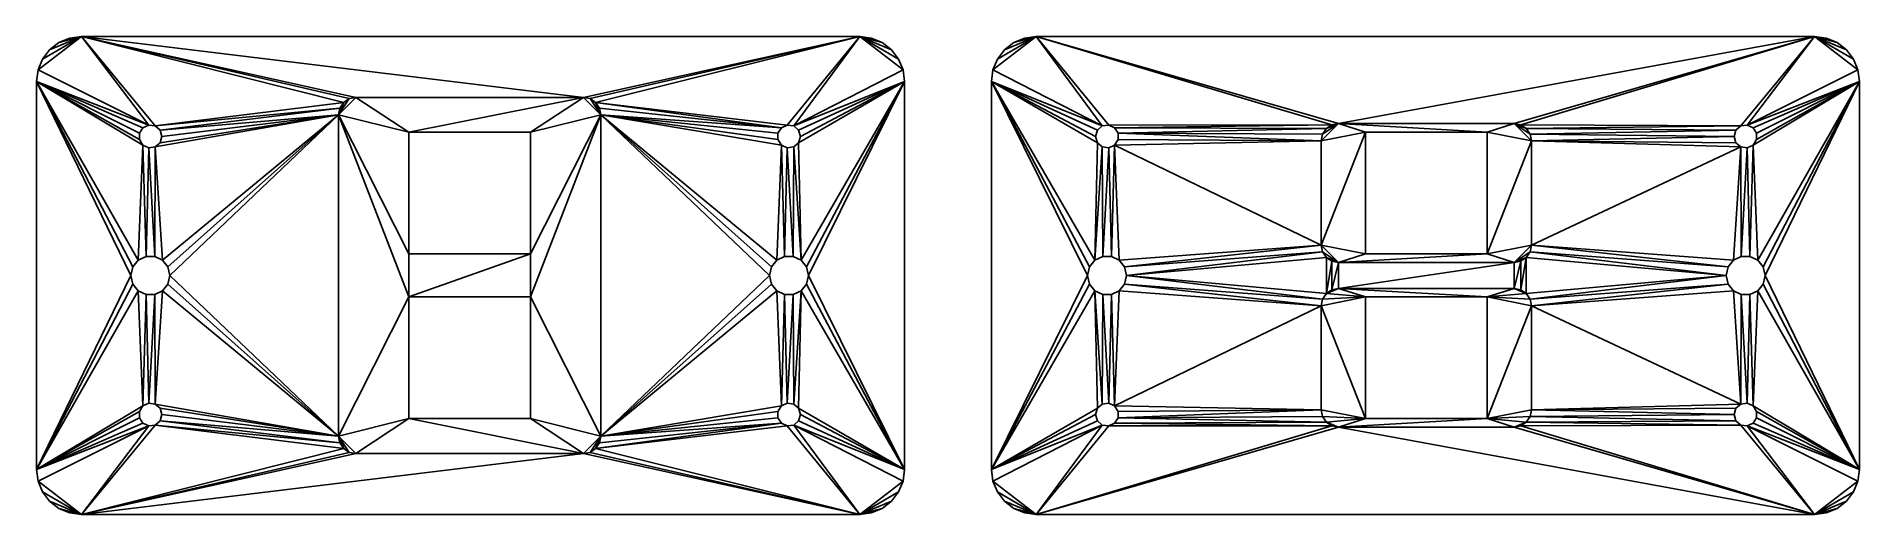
# Model space of a CAD drawing. Header units: millimetres. Extents: x 98 to 308, y 78 to 132.
import ezdxf

# ---------------------------------------------------------------- set-up
doc = ezdxf.new("R2010")
doc.units = ezdxf.units.MM
doc.layers.add('ProjItem', color=7, linetype='CONTINUOUS')
doc.layers.add('View', color=7, linetype='CONTINUOUS')

msp = doc.modelspace()

# ---------------------------------------------------------------- linework, layer by layer
at = {"layer": 'ProjItem'}
for p, q in [((208.68, 128.66), (213.67, 132.5)), ((209.19, 129.91), (213.67, 132.5)), ((210.02, 130.98), (213.67, 132.5)), ((211.09, 131.81), (213.67, 132.5)), ((211.09, 131.81), (212.34, 132.32)), ((212.34, 132.32), (213.67, 132.5)), ((213.67, 132.5), (303.32, 132.5)), ((221.27, 122.21), (213.67, 132.5)), ((222.01, 122.31), (213.67, 132.5)), ((213.67, 132.5), (248.5, 122.5)), ((247.73, 122.35), (213.67, 132.5)), ((248.5, 122.5), (303.32, 132.5)), ((268.7, 122.5), (303.32, 132.5)), ((269.47, 122.35), (303.32, 132.5)), ((294.82, 122.21), (303.32, 132.5)), ((303.32, 132.5), (295.56, 122.31)), ((303.32, 132.5), (304.66, 132.32)), ((308.32, 128.66), (303.32, 132.5)), ((307.81, 129.91), (303.32, 132.5)), ((306.98, 130.98), (303.32, 132.5)), ((305.91, 131.81), (303.32, 132.5)), ((304.66, 132.32), (305.91, 131.81)), ((209.19, 129.91), (210.02, 130.98)), ((210.02, 130.98), (211.09, 131.81)), ((305.91, 131.81), (306.98, 130.98)), ((306.98, 130.98), (307.81, 129.91)), ((208.5, 127.33), (208.68, 128.66)), ((208.68, 128.66), (209.19, 129.91)), ((208.68, 128.66), (221.27, 122.21)), ((308.32, 128.66), (295.56, 122.31)), ((307.81, 129.91), (308.32, 128.66)), ((308.32, 128.66), (308.5, 127.33)), ((208.5, 127.33), (221.27, 122.21)), ((208.5, 127.33), (220.71, 121.72)), ((208.5, 127.33), (220.5, 121)), ((208.5, 127.33), (220.71, 120.28)), ((208.5, 127.33), (220.42, 106.76)), ((208.5, 127.33), (208.5, 82.67)), ((219.57, 105), (208.5, 127.33)), ((219.8, 105.98), (208.5, 127.33)), ((295.56, 122.31), (308.5, 127.33)), ((308.5, 127.33), (296.24, 120)), ((296.24, 122), (308.5, 127.33)), ((296.65, 121.37), (308.5, 127.33)), ((296.65, 120.63), (308.5, 127.33)), ((308.5, 127.33), (296.78, 106.76)), ((308.5, 127.33), (297.4, 105.98)), ((308.5, 127.33), (297.62, 105)), ((308.5, 82.67), (308.5, 127.33)), ((220.71, 121.72), (221.27, 122.21)), ((221.27, 122.21), (222.01, 122.31)), ((247.73, 122.35), (222.01, 122.31)), ((222.01, 122.31), (222.69, 122)), ((247.73, 122.35), (222.69, 122)), ((222.69, 122), (223.1, 121.37)), ((247.09, 121.91), (222.69, 122)), ((247.09, 121.91), (223.1, 121.37)), ((248.5, 122.5), (246.5, 120.5)), ((248.5, 122.5), (246.65, 121.27)), ((247.09, 121.91), (246.65, 121.27)), ((248.5, 122.5), (247.09, 121.91)), ((247.73, 122.35), (247.09, 121.91)), ((248.5, 122.5), (247.73, 122.35)), ((268.7, 122.5), (248.5, 122.5)), ((251.6, 121.5), (248.5, 122.5)), ((265.6, 121.5), (248.5, 122.5)), ((265.6, 121.5), (268.7, 122.5)), ((269.47, 122.35), (268.7, 122.5)), ((270.7, 120.5), (268.7, 122.5)), ((270.55, 121.27), (268.7, 122.5)), ((270.11, 121.91), (268.7, 122.5)), ((270.11, 121.91), (269.47, 122.35)), ((269.47, 122.35), (294.82, 122.21)), ((270.11, 121.91), (294.82, 122.21)), ((270.55, 121.27), (270.11, 121.91)), ((270.11, 121.91), (294.26, 121.72)), ((294.26, 121.72), (294.82, 122.21)), ((294.82, 122.21), (295.56, 122.31)), ((295.56, 122.31), (296.24, 122)), ((296.24, 122), (296.65, 121.37)), ((220.42, 106.76), (220.71, 120.28)), ((220.42, 106.76), (221.27, 119.79)), ((220.5, 121), (220.71, 121.72)), ((220.71, 120.28), (220.5, 121)), ((221.27, 119.79), (220.71, 120.28)), ((221.32, 107.19), (221.27, 119.79)), ((222.01, 119.69), (221.27, 119.79)), ((222.69, 120), (222.01, 119.69)), ((222.33, 107.19), (222.69, 120)), ((223.1, 120.63), (222.69, 120)), ((246.5, 120.5), (222.69, 120)), ((223.23, 106.76), (222.69, 120)), ((246.5, 108.5), (222.69, 120)), ((223.1, 121.37), (223.1, 120.63)), ((246.5, 120.5), (223.1, 121.37)), ((246.65, 121.27), (223.1, 121.37)), ((246.5, 120.5), (223.1, 120.63)), ((251.6, 121.5), (246.5, 108.5)), ((251.6, 121.5), (246.5, 120.5)), ((246.65, 121.27), (246.5, 120.5)), ((246.5, 120.5), (246.5, 108.5)), ((265.6, 121.5), (251.6, 121.5)), ((251.6, 121.5), (251.6, 107.5)), ((265.6, 107.5), (265.6, 121.5)), ((265.6, 121.5), (270.7, 120.5)), ((265.6, 107.5), (270.7, 120.5)), ((270.55, 121.27), (294.26, 121.72)), ((270.7, 120.5), (270.55, 121.27)), ((270.55, 121.27), (294.05, 121)), ((294.05, 121), (270.7, 120.5)), ((270.7, 108.5), (270.7, 120.5)), ((294.82, 119.79), (270.7, 120.5)), ((294.26, 120.28), (270.7, 120.5)), ((294.82, 119.79), (270.7, 108.5)), ((294.82, 119.79), (293.97, 106.76)), ((294.05, 121), (294.26, 121.72)), ((294.26, 120.28), (294.05, 121)), ((294.82, 119.79), (294.26, 120.28)), ((294.82, 119.79), (294.87, 107.19)), ((295.56, 119.69), (294.82, 119.79)), ((296.24, 120), (295.56, 119.69)), ((296.24, 120), (295.88, 107.19)), ((296.65, 120.63), (296.24, 120)), ((296.24, 120), (296.78, 106.76)), ((296.65, 121.37), (296.65, 120.63)), ((221.32, 107.19), (222.01, 119.69)), ((222.33, 107.19), (222.01, 119.69)), ((295.56, 119.69), (294.87, 107.19)), ((295.56, 119.69), (295.88, 107.19)), ((220.42, 106.76), (221.32, 107.19)), ((221.32, 107.19), (222.33, 107.19)), ((222.33, 107.19), (223.23, 106.76)), ((223.23, 106.76), (246.5, 108.5)), ((223.85, 105.98), (246.5, 108.5)), ((223.85, 105.98), (246.65, 107.73)), ((224.07, 105), (246.65, 107.73)), ((246.5, 108.5), (246.65, 107.73)), ((246.5, 108.5), (248.5, 106.5)), ((251.6, 107.5), (246.5, 108.5)), ((246.65, 107.73), (247.09, 107.09)), ((246.65, 107.73), (248.5, 106.5)), ((251.6, 107.5), (248.5, 106.5)), ((248.5, 106.5), (265.6, 107.5)), ((251.6, 107.5), (265.6, 107.5)), ((270.7, 108.5), (265.6, 107.5)), ((268.7, 106.5), (265.6, 107.5)), ((268.7, 106.5), (270.7, 108.5)), ((268.7, 106.5), (270.55, 107.73)), ((270.11, 107.09), (270.55, 107.73)), ((270.55, 107.73), (270.7, 108.5)), ((270.55, 107.73), (293.35, 105.98)), ((270.55, 107.73), (293.12, 105)), ((270.7, 108.5), (293.97, 106.76)), ((270.7, 108.5), (293.35, 105.98)), ((293.97, 106.76), (294.87, 107.19)), ((294.87, 107.19), (295.88, 107.19)), ((295.88, 107.19), (296.78, 106.76)), ((208.5, 82.67), (219.57, 105)), ((219.57, 105), (219.8, 105.98)), ((219.8, 104.02), (219.57, 105)), ((219.8, 105.98), (220.42, 106.76)), ((223.23, 106.76), (223.85, 105.98)), ((223.85, 105.98), (224.07, 105)), ((224.07, 105), (223.85, 104.02)), ((224.07, 105), (247.09, 107.09)), ((224.07, 105), (247.09, 102.91)), ((246.65, 102.27), (224.07, 105)), ((247.09, 107.09), (247.73, 106.65)), ((247.09, 107.09), (248.5, 106.5)), ((247.09, 102.91), (247.09, 107.09)), ((247.09, 102.91), (247.73, 106.65)), ((247.73, 106.65), (248.5, 106.5)), ((247.73, 103.35), (247.73, 106.65)), ((247.73, 103.35), (248.5, 106.5)), ((248.5, 106.5), (268.7, 106.5)), ((248.5, 103.5), (248.5, 106.5)), ((248.5, 103.5), (268.7, 106.5)), ((268.7, 106.5), (270.11, 107.09)), ((268.7, 106.5), (269.47, 106.65)), ((268.7, 103.5), (269.47, 106.65)), ((268.7, 103.5), (268.7, 106.5)), ((269.47, 106.65), (270.11, 107.09)), ((269.47, 103.35), (270.11, 107.09)), ((269.47, 103.35), (269.47, 106.65)), ((270.11, 102.91), (270.11, 107.09)), ((293.12, 105), (270.11, 107.09)), ((270.11, 102.91), (293.12, 105)), ((270.55, 102.27), (293.12, 105)), ((293.12, 105), (293.35, 105.98)), ((293.35, 104.02), (293.12, 105)), ((293.35, 105.98), (293.97, 106.76)), ((296.78, 106.76), (297.4, 105.98)), ((297.4, 105.98), (297.62, 105)), ((297.62, 105), (297.4, 104.02)), ((308.5, 82.67), (297.62, 105)), ((219.8, 104.02), (208.5, 82.67)), ((220.42, 103.24), (208.5, 82.67)), ((220.42, 103.24), (219.8, 104.02)), ((220.42, 103.24), (221.27, 90.21)), ((221.32, 102.81), (220.42, 103.24)), ((220.42, 103.24), (220.71, 89.72)), ((223.23, 103.24), (222.33, 102.81)), ((223.23, 103.24), (222.69, 90)), ((223.85, 104.02), (223.23, 103.24)), ((223.23, 103.24), (246.5, 101.5)), ((246.65, 102.27), (223.85, 104.02)), ((223.85, 104.02), (246.5, 101.5)), ((247.09, 102.91), (246.65, 102.27)), ((248.5, 103.5), (247.09, 102.91)), ((247.73, 103.35), (247.09, 102.91)), ((247.09, 102.91), (251.6, 102.55)), ((248.5, 103.5), (247.73, 103.35)), ((265.6, 102.55), (248.5, 103.5)), ((248.5, 103.5), (251.6, 102.55)), ((268.7, 103.5), (248.5, 103.5)), ((268.7, 103.5), (265.6, 102.55)), ((270.11, 102.91), (265.6, 102.55)), ((269.47, 103.35), (268.7, 103.5)), ((268.7, 103.5), (270.11, 102.91)), ((270.11, 102.91), (269.47, 103.35)), ((270.55, 102.27), (270.11, 102.91)), ((270.55, 102.27), (293.35, 104.02)), ((270.7, 101.5), (293.35, 104.02)), ((270.7, 101.5), (293.97, 103.24)), ((293.97, 103.24), (293.35, 104.02)), ((294.82, 90.21), (293.97, 103.24)), ((294.87, 102.81), (293.97, 103.24)), ((296.78, 103.24), (295.88, 102.81)), ((296.24, 90), (296.78, 103.24)), ((297.4, 104.02), (296.78, 103.24)), ((308.5, 82.67), (296.78, 103.24)), ((308.5, 82.67), (297.4, 104.02)), ((221.32, 102.81), (221.27, 90.21)), ((221.32, 102.81), (222.01, 90.31)), ((222.33, 102.81), (221.32, 102.81)), ((222.33, 102.81), (222.01, 90.31)), ((222.33, 102.81), (222.69, 90)), ((246.5, 101.5), (222.69, 90)), ((251.6, 102.55), (246.5, 101.5)), ((246.65, 102.27), (246.5, 101.5)), ((246.5, 101.5), (251.6, 88.55)), ((246.5, 101.5), (246.5, 89.55)), ((246.65, 102.27), (251.6, 102.55)), ((265.6, 102.55), (251.6, 102.55)), ((251.6, 102.55), (251.6, 88.55)), ((265.6, 88.55), (265.6, 102.55)), ((270.7, 101.5), (265.6, 102.55)), ((270.55, 102.27), (265.6, 102.55)), ((265.6, 88.55), (270.7, 101.5)), ((270.7, 101.5), (270.55, 102.27)), ((270.7, 89.55), (270.7, 101.5)), ((270.7, 101.5), (294.82, 90.21)), ((294.82, 90.21), (294.87, 102.81)), ((295.56, 90.31), (294.87, 102.81)), ((295.88, 102.81), (294.87, 102.81)), ((295.56, 90.31), (295.88, 102.81)), ((296.24, 90), (295.88, 102.81)), ((221.27, 90.21), (222.01, 90.31)), ((222.01, 90.31), (222.69, 90)), ((294.82, 90.21), (295.56, 90.31)), ((295.56, 90.31), (296.24, 90)), ((208.5, 82.67), (220.71, 89.72)), ((220.5, 89), (208.5, 82.67)), ((220.71, 88.28), (208.5, 82.67)), ((220.5, 89), (220.71, 89.72)), ((220.71, 88.28), (220.5, 89)), ((220.71, 89.72), (221.27, 90.21)), ((221.27, 87.79), (220.71, 88.28)), ((222.69, 90), (246.5, 89.55)), ((222.69, 90), (223.1, 89.37)), ((223.1, 88.63), (222.69, 88)), ((246.5, 89.55), (223.1, 88.63)), ((223.1, 89.37), (246.5, 89.55)), ((223.1, 89.37), (223.1, 88.63)), ((246.65, 88.78), (223.1, 88.63)), ((247.09, 88.13), (223.1, 88.63)), ((246.5, 89.55), (251.6, 88.55)), ((246.5, 89.55), (246.65, 88.78)), ((246.65, 88.78), (251.6, 88.55)), ((246.65, 88.78), (247.09, 88.13)), ((247.09, 88.13), (251.6, 88.55)), ((251.6, 88.55), (248.5, 87.55)), ((248.5, 87.55), (265.6, 88.55)), ((251.6, 88.55), (265.6, 88.55)), ((270.7, 89.55), (265.6, 88.55)), ((270.55, 88.78), (265.6, 88.55)), ((268.7, 87.55), (265.6, 88.55)), ((270.11, 88.13), (265.6, 88.55)), ((270.11, 88.13), (270.55, 88.78)), ((270.11, 88.13), (294.26, 88.28)), ((270.55, 88.78), (270.7, 89.55)), ((270.55, 88.78), (294.05, 89)), ((270.55, 88.78), (294.26, 88.28)), ((270.7, 89.55), (294.82, 90.21)), ((270.7, 89.55), (294.26, 89.72)), ((270.7, 89.55), (294.05, 89)), ((294.05, 89), (294.26, 89.72)), ((294.26, 88.28), (294.05, 89)), ((294.26, 89.72), (294.82, 90.21)), ((294.82, 87.79), (294.26, 88.28)), ((296.24, 90), (308.5, 82.67)), ((296.24, 90), (296.65, 89.37)), ((296.65, 88.63), (296.24, 88)), ((296.65, 89.37), (296.65, 88.63)), ((308.5, 82.67), (296.65, 89.37)), ((308.5, 82.67), (296.65, 88.63)), ((221.27, 87.79), (208.5, 82.67)), ((208.68, 81.34), (221.27, 87.79)), ((213.67, 77.5), (221.27, 87.79)), ((247.73, 87.7), (213.67, 77.5)), ((222.01, 87.69), (213.67, 77.5)), ((248.5, 87.55), (213.67, 77.5)), ((222.01, 87.69), (221.27, 87.79)), ((222.69, 88), (222.01, 87.69)), ((247.73, 87.7), (222.01, 87.69)), ((247.09, 88.13), (222.69, 88)), ((247.73, 87.7), (222.69, 88)), ((247.09, 88.13), (248.5, 87.55)), ((247.09, 88.13), (247.73, 87.7)), ((247.73, 87.7), (248.5, 87.55)), ((248.5, 87.55), (268.7, 87.55)), ((303.32, 77.5), (248.5, 87.55)), ((268.7, 87.55), (270.11, 88.13)), ((268.7, 87.55), (269.47, 87.7)), ((268.7, 87.55), (303.32, 77.5)), ((269.47, 87.7), (270.11, 88.13)), ((269.47, 87.7), (294.82, 87.79)), ((269.47, 87.7), (303.32, 77.5)), ((270.11, 88.13), (294.82, 87.79)), ((294.82, 87.79), (303.32, 77.5)), ((295.56, 87.69), (294.82, 87.79)), ((296.24, 88), (295.56, 87.69)), ((295.56, 87.69), (303.32, 77.5)), ((308.32, 81.34), (295.56, 87.69)), ((308.5, 82.67), (295.56, 87.69)), ((308.5, 82.67), (296.24, 88)), ((208.68, 81.34), (208.5, 82.67)), ((308.5, 82.67), (308.32, 81.34)), ((209.19, 80.09), (208.68, 81.34)), ((208.68, 81.34), (213.67, 77.5)), ((210.02, 79.02), (209.19, 80.09)), ((209.19, 80.09), (213.67, 77.5)), ((308.32, 81.34), (303.32, 77.5)), ((307.81, 80.09), (303.32, 77.5)), ((307.81, 80.09), (306.98, 79.02)), ((308.32, 81.34), (307.81, 80.09)), ((211.09, 78.19), (210.02, 79.02)), ((210.02, 79.02), (213.67, 77.5)), ((212.34, 77.68), (211.09, 78.19)), ((211.09, 78.19), (213.67, 77.5)), ((306.98, 79.02), (303.32, 77.5)), ((305.91, 78.19), (303.32, 77.5)), ((305.91, 78.19), (304.66, 77.68)), ((306.98, 79.02), (305.91, 78.19)), ((213.67, 77.5), (212.34, 77.68)), ((303.32, 77.5), (213.67, 77.5)), ((304.66, 77.68), (303.32, 77.5))]:
    msp.add_line(p, q, dxfattribs=at)
at = {"layer": 'View'}
for p, q in [((98.68, 128.66), (103.68, 132.5)), ((99.19, 129.91), (103.68, 132.5)), ((100.02, 130.98), (103.68, 132.5)), ((101.09, 131.81), (103.68, 132.5)), ((102.34, 132.32), (101.09, 131.81)), ((103.68, 132.5), (102.34, 132.32)), ((103.68, 132.5), (112.18, 122.21)), ((133.89, 124.91), (103.68, 132.5)), ((134.53, 125.35), (103.68, 132.5)), ((135.3, 125.5), (103.68, 132.5)), ((161.5, 125.5), (103.68, 132.5)), ((193.33, 132.5), (103.68, 132.5)), ((111.44, 122.31), (103.68, 132.5)), ((161.5, 125.5), (193.33, 132.5)), ((162.27, 125.35), (193.33, 132.5)), ((162.91, 124.91), (193.33, 132.5)), ((184.99, 122.31), (193.33, 132.5)), ((185.73, 122.21), (193.33, 132.5)), ((193.33, 132.5), (194.66, 132.32)), ((198.32, 128.66), (193.33, 132.5)), ((197.81, 129.91), (193.33, 132.5)), ((196.98, 130.98), (193.33, 132.5)), ((195.91, 131.81), (193.33, 132.5)), ((194.66, 132.32), (195.91, 131.81)), ((100.02, 130.98), (99.19, 129.91)), ((101.09, 131.81), (100.02, 130.98)), ((195.91, 131.81), (196.98, 130.98)), ((196.98, 130.98), (197.81, 129.91)), ((98.68, 128.66), (98.5, 127.33)), ((99.19, 129.91), (98.68, 128.66)), ((98.68, 128.66), (111.44, 122.31)), ((185.73, 122.21), (198.32, 128.66)), ((197.81, 129.91), (198.32, 128.66)), ((198.32, 128.66), (198.5, 127.33)), ((98.5, 127.33), (111.44, 122.31)), ((98.5, 127.33), (110.76, 122)), ((98.5, 127.33), (110.35, 121.37)), ((98.5, 127.33), (110.35, 120.63)), ((98.5, 127.33), (110.76, 120)), ((98.5, 127.33), (110.22, 106.76)), ((98.5, 127.33), (98.5, 82.67)), ((109.38, 105), (98.5, 127.33)), ((109.6, 105.98), (98.5, 127.33)), ((185.73, 122.21), (198.5, 127.33)), ((186.29, 121.72), (198.5, 127.33)), ((198.5, 127.33), (186.29, 120.28)), ((186.5, 121), (198.5, 127.33)), ((198.5, 127.33), (186.58, 106.76)), ((198.5, 127.33), (187.2, 105.98)), ((198.5, 127.33), (187.43, 105)), ((198.5, 82.67), (198.5, 127.33)), ((133.89, 124.91), (112.18, 122.21)), ((133.45, 124.27), (112.18, 122.21)), ((133.45, 124.27), (112.74, 121.72)), ((135.3, 125.5), (133.3, 123.5)), ((134.53, 125.35), (133.3, 123.5)), ((133.89, 124.91), (133.3, 123.5)), ((133.45, 124.27), (133.3, 123.5)), ((133.89, 124.91), (133.45, 124.27)), ((134.53, 125.35), (133.89, 124.91)), ((135.3, 125.5), (134.53, 125.35)), ((141.4, 121.5), (135.3, 125.5)), ((161.5, 125.5), (135.3, 125.5)), ((141.4, 121.5), (161.5, 125.5)), ((155.4, 121.5), (161.5, 125.5)), ((163.5, 123.5), (161.5, 125.5)), ((162.27, 125.35), (161.5, 125.5)), ((162.27, 125.35), (163.5, 123.5)), ((162.91, 124.91), (162.27, 125.35)), ((184.31, 122), (162.91, 124.91)), ((184.99, 122.31), (162.91, 124.91)), ((163.35, 124.27), (162.91, 124.91)), ((162.91, 124.91), (163.5, 123.5)), ((163.35, 124.27), (184.31, 122)), ((163.5, 123.5), (163.35, 124.27)), ((110.35, 121.37), (110.76, 122)), ((110.76, 122), (111.44, 122.31)), ((111.44, 122.31), (112.18, 122.21)), ((133.3, 123.5), (112.18, 119.79)), ((112.18, 122.21), (112.74, 121.72)), ((112.74, 121.72), (133.3, 123.5)), ((112.74, 120.28), (133.3, 123.5)), ((112.95, 121), (133.3, 123.5)), ((113.03, 106.76), (133.3, 123.5)), ((113.65, 105.98), (133.3, 123.5)), ((133.3, 123.5), (113.88, 105)), ((133.3, 123.5), (141.4, 102.55)), ((141.4, 107.5), (133.3, 123.5)), ((141.4, 121.5), (133.3, 123.5)), ((133.3, 123.5), (133.3, 86.5)), ((155.4, 121.5), (163.5, 123.5)), ((155.4, 107.5), (163.5, 123.5)), ((155.4, 102.55), (163.5, 123.5)), ((163.5, 123.5), (184.31, 122)), ((163.5, 123.5), (183.9, 121.37)), ((163.5, 123.5), (183.9, 120.63)), ((163.5, 123.5), (184.31, 120)), ((163.5, 123.5), (183.77, 106.76)), ((182.93, 105), (163.5, 123.5)), ((183.15, 105.98), (163.5, 123.5)), ((163.5, 86.5), (163.5, 123.5)), ((183.9, 121.37), (184.31, 122)), ((184.31, 122), (184.99, 122.31)), ((184.99, 122.31), (185.73, 122.21)), ((185.73, 122.21), (186.29, 121.72)), ((110.22, 106.76), (110.76, 120)), ((110.35, 120.63), (110.35, 121.37)), ((110.76, 120), (110.35, 120.63)), ((111.12, 107.19), (110.76, 120)), ((111.44, 119.69), (110.76, 120)), ((112.18, 119.79), (111.44, 119.69)), ((112.13, 107.19), (112.18, 119.79)), ((112.74, 120.28), (112.18, 119.79)), ((113.03, 106.76), (112.18, 119.79)), ((112.74, 121.72), (112.95, 121)), ((112.95, 121), (112.74, 120.28)), ((141.4, 121.5), (141.4, 107.5)), ((155.4, 121.5), (141.4, 121.5)), ((155.4, 107.5), (155.4, 121.5)), ((183.77, 106.76), (184.31, 120)), ((183.9, 120.63), (183.9, 121.37)), ((184.31, 120), (183.9, 120.63)), ((184.67, 107.19), (184.31, 120)), ((184.99, 119.69), (184.31, 120)), ((185.73, 119.79), (184.99, 119.69)), ((185.68, 107.19), (185.73, 119.79)), ((186.29, 120.28), (185.73, 119.79)), ((185.73, 119.79), (186.58, 106.76)), ((186.29, 121.72), (186.5, 121)), ((186.5, 121), (186.29, 120.28)), ((186.29, 120.28), (186.58, 106.76)), ((111.12, 107.19), (111.44, 119.69)), ((112.13, 107.19), (111.44, 119.69)), ((184.67, 107.19), (184.99, 119.69)), ((185.68, 107.19), (184.99, 119.69)), ((110.22, 106.76), (111.12, 107.19)), ((111.12, 107.19), (112.13, 107.19)), ((112.13, 107.19), (113.03, 106.76)), ((141.4, 107.5), (155.4, 107.5)), ((155.4, 107.5), (141.4, 102.55)), ((141.4, 107.5), (141.4, 102.55)), ((155.4, 102.55), (155.4, 107.5)), ((183.77, 106.76), (184.67, 107.19)), ((184.67, 107.19), (185.68, 107.19)), ((185.68, 107.19), (186.58, 106.76)), ((98.5, 82.67), (109.38, 105)), ((109.38, 105), (109.6, 105.98)), ((109.6, 104.02), (109.38, 105)), ((109.6, 105.98), (110.22, 106.76)), ((113.03, 106.76), (113.65, 105.98)), ((113.65, 105.98), (113.88, 105)), ((113.88, 105), (113.65, 104.02)), ((113.88, 105), (133.3, 86.5)), ((163.5, 86.5), (182.93, 105)), ((182.93, 105), (183.15, 105.98)), ((183.15, 104.02), (182.93, 105)), ((183.15, 105.98), (183.77, 106.76)), ((186.58, 106.76), (187.2, 105.98)), ((187.2, 105.98), (187.43, 105)), ((187.43, 105), (187.2, 104.02)), ((198.5, 82.67), (187.43, 105)), ((109.6, 104.02), (98.5, 82.67)), ((110.22, 103.24), (98.5, 82.67)), ((110.22, 103.24), (109.6, 104.02)), ((110.22, 103.24), (110.76, 90)), ((111.12, 102.81), (110.22, 103.24)), ((113.03, 103.24), (112.13, 102.81)), ((113.03, 103.24), (112.18, 90.21)), ((113.65, 104.02), (113.03, 103.24)), ((113.03, 103.24), (133.3, 86.5)), ((113.65, 104.02), (133.3, 86.5)), ((183.15, 104.02), (163.5, 86.5)), ((183.77, 103.24), (163.5, 86.5)), ((183.77, 103.24), (183.15, 104.02)), ((183.77, 103.24), (184.31, 90)), ((184.67, 102.81), (183.77, 103.24)), ((186.58, 103.24), (185.68, 102.81)), ((186.58, 103.24), (185.73, 90.21)), ((186.58, 103.24), (186.29, 89.72)), ((187.2, 104.02), (186.58, 103.24)), ((186.58, 103.24), (198.5, 82.67)), ((187.2, 104.02), (198.5, 82.67)), ((111.12, 102.81), (110.76, 90)), ((111.12, 102.81), (111.44, 90.31)), ((112.13, 102.81), (111.12, 102.81)), ((112.13, 102.81), (111.44, 90.31)), ((112.13, 102.81), (112.18, 90.21)), ((141.4, 102.55), (133.3, 86.5)), ((141.4, 102.55), (141.4, 88.55)), ((155.4, 102.55), (141.4, 102.55)), ((155.4, 88.55), (155.4, 102.55)), ((155.4, 102.55), (163.5, 86.5)), ((184.67, 102.81), (184.31, 90)), ((184.67, 102.81), (184.99, 90.31)), ((185.68, 102.81), (184.67, 102.81)), ((185.68, 102.81), (184.99, 90.31)), ((185.68, 102.81), (185.73, 90.21)), ((110.76, 90), (111.44, 90.31)), ((111.44, 90.31), (112.18, 90.21)), ((184.31, 90), (184.99, 90.31)), ((184.99, 90.31), (185.73, 90.21)), ((98.5, 82.67), (110.76, 90)), ((110.35, 89.37), (98.5, 82.67)), ((110.35, 88.63), (98.5, 82.67)), ((110.35, 89.37), (110.76, 90)), ((110.35, 88.63), (110.35, 89.37)), ((110.76, 88), (110.35, 88.63)), ((112.18, 90.21), (112.74, 89.72)), ((133.3, 86.5), (112.18, 90.21)), ((112.74, 88.28), (112.18, 87.79)), ((112.74, 89.72), (112.95, 89)), ((133.3, 86.5), (112.74, 89.72)), ((112.95, 89), (112.74, 88.28)), ((133.45, 85.73), (112.74, 88.28)), ((133.3, 86.5), (112.74, 88.28)), ((133.3, 86.5), (112.95, 89)), ((133.3, 86.5), (141.4, 88.55)), ((135.3, 84.5), (141.4, 88.55)), ((141.4, 88.55), (155.4, 88.55)), ((161.5, 84.5), (141.4, 88.55)), ((155.4, 88.55), (163.5, 86.5)), ((155.4, 88.55), (161.5, 84.5)), ((163.5, 86.5), (184.31, 90)), ((183.9, 89.37), (163.5, 86.5)), ((183.9, 88.63), (163.5, 86.5)), ((183.9, 89.37), (184.31, 90)), ((183.9, 88.63), (183.9, 89.37)), ((184.31, 88), (183.9, 88.63)), ((185.73, 90.21), (186.29, 89.72)), ((186.29, 88.28), (185.73, 87.79)), ((186.29, 89.72), (198.5, 82.67)), ((186.29, 89.72), (186.5, 89)), ((186.5, 89), (186.29, 88.28)), ((186.29, 88.28), (198.5, 82.67)), ((186.5, 89), (198.5, 82.67)), ((110.76, 88), (98.5, 82.67)), ((111.44, 87.69), (98.5, 82.67)), ((98.68, 81.34), (111.44, 87.69)), ((112.18, 87.79), (103.68, 77.5)), ((111.44, 87.69), (103.68, 77.5)), ((111.44, 87.69), (110.76, 88)), ((112.18, 87.79), (111.44, 87.69)), ((133.89, 85.09), (112.18, 87.79)), ((133.45, 85.73), (112.18, 87.79)), ((133.45, 85.73), (133.3, 86.5)), ((133.3, 86.5), (135.3, 84.5)), ((133.89, 85.09), (133.3, 86.5)), ((134.53, 84.65), (133.3, 86.5)), ((161.5, 84.5), (163.5, 86.5)), ((162.27, 84.65), (163.5, 86.5)), ((162.91, 85.09), (184.31, 88)), ((162.91, 85.09), (184.99, 87.69)), ((162.91, 85.09), (163.5, 86.5)), ((163.35, 85.73), (184.31, 88)), ((163.35, 85.73), (163.5, 86.5)), ((184.31, 88), (163.5, 86.5)), ((184.99, 87.69), (184.31, 88)), ((185.73, 87.79), (184.99, 87.69)), ((193.33, 77.5), (184.99, 87.69)), ((193.33, 77.5), (185.73, 87.79)), ((198.32, 81.34), (185.73, 87.79)), ((198.5, 82.67), (185.73, 87.79)), ((133.89, 85.09), (103.68, 77.5)), ((134.53, 84.65), (103.68, 77.5)), ((161.5, 84.5), (103.68, 77.5)), ((135.3, 84.5), (103.68, 77.5)), ((133.89, 85.09), (133.45, 85.73)), ((134.53, 84.65), (133.89, 85.09)), ((135.3, 84.5), (134.53, 84.65)), ((135.3, 84.5), (161.5, 84.5)), ((161.5, 84.5), (162.27, 84.65)), ((161.5, 84.5), (193.33, 77.5)), ((162.27, 84.65), (162.91, 85.09)), ((162.27, 84.65), (193.33, 77.5)), ((162.91, 85.09), (163.35, 85.73)), ((162.91, 85.09), (193.33, 77.5)), ((98.5, 82.67), (98.68, 81.34)), ((198.32, 81.34), (198.5, 82.67)), ((98.68, 81.34), (103.68, 77.5)), ((98.68, 81.34), (99.19, 80.09)), ((99.19, 80.09), (103.68, 77.5)), ((99.19, 80.09), (100.02, 79.02)), ((193.33, 77.5), (198.32, 81.34)), ((197.81, 80.09), (193.33, 77.5)), ((196.98, 79.02), (197.81, 80.09)), ((197.81, 80.09), (198.32, 81.34)), ((100.02, 79.02), (103.68, 77.5)), ((100.02, 79.02), (101.09, 78.19)), ((101.09, 78.19), (103.68, 77.5)), ((101.09, 78.19), (102.34, 77.68)), ((196.98, 79.02), (193.33, 77.5)), ((195.91, 78.19), (193.33, 77.5)), ((194.66, 77.68), (195.91, 78.19)), ((195.91, 78.19), (196.98, 79.02)), ((102.34, 77.68), (103.68, 77.5)), ((103.68, 77.5), (193.33, 77.5)), ((193.33, 77.5), (194.66, 77.68))]:
    msp.add_line(p, q, dxfattribs=at)

doc.saveas('drawing.dxf')
